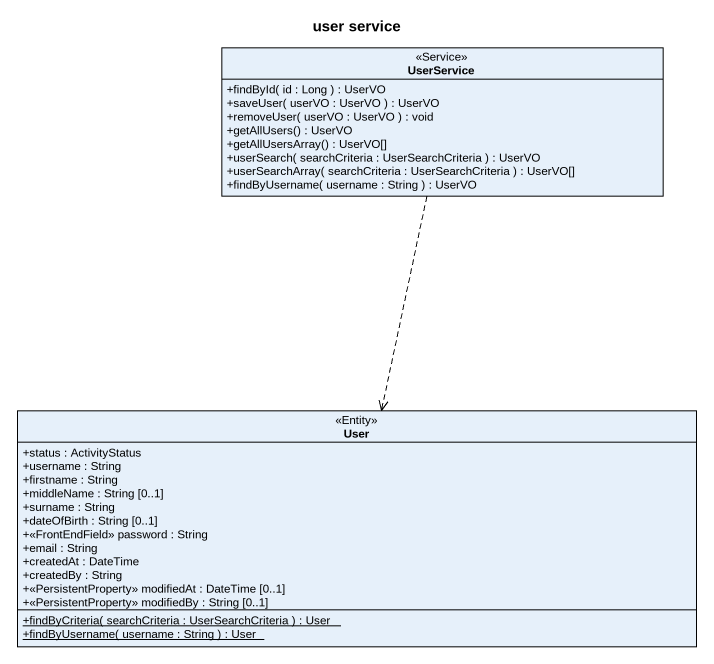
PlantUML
@startuml
title user service
hide circle
hide empty members
skinparam classAttributeIconSize 0
class UserService <<Service>> {
  +findById( id : Long ) : UserVO
  +saveUser( userVO : UserVO ) : UserVO
  +removeUser( userVO : UserVO ) : void
  +getAllUsers() : UserVO
  +getAllUsersArray() : UserVO[]
  +userSearch( searchCriteria : UserSearchCriteria ) : UserVO
  +userSearchArray( searchCriteria : UserSearchCriteria ) : UserVO[]
  +findByUsername( username : String ) : UserVO
}
class User <<Entity>> {
  +status : ActivityStatus
  +username : String
  +firstname : String
  +middleName : String [0..1]
  +surname : String
  +dateOfBirth : String [0..1]
  +<<FrontEndField>> password : String
  +email : String
  +createdAt : DateTime
  +createdBy : String
  +<<PersistentProperty>> modifiedAt : DateTime [0..1]
  +<<PersistentProperty>> modifiedBy : String [0..1]
  {static} +findByCriteria( searchCriteria : UserSearchCriteria ) : User
  {static} +findByUsername( username : String ) : User
}
UserService ..> User
@enduml
